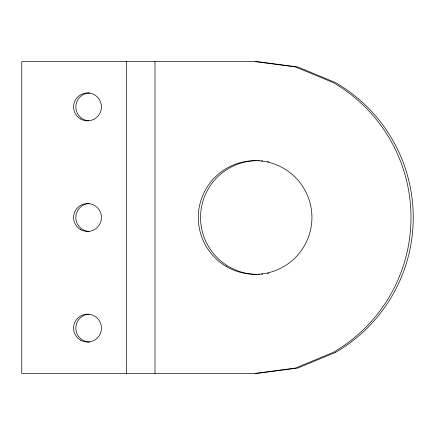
<?xml version="1.0" encoding="UTF-8"?>
<svg xmlns="http://www.w3.org/2000/svg" width="435" height="435" viewBox="0 0 435 435"><rect width="100%" height="100%" fill="white"/><g stroke="black" fill="none" stroke-linecap="round" stroke-linejoin="round"><path stroke-width="0.65" d="M255.111 373.382L295.457 368.07L333.052 352.497A155.882 155.882 0 0 0 333.052 82.503L295.457 66.93L255.111 61.618M154.99 61.618L154.99 373.382M126.574 61.618L126.574 373.382M88.555 120.794A13.942 13.942 0 0 1 75.837 106.298A13.942 13.942 0 0 1 89.768 92.959M89.164 231.431A13.942 13.942 0 0 1 75.826 217.5A13.942 13.942 0 0 1 89.164 203.569M268.803 273.164A56.827 56.827 0 0 1 267.471 273.419M262.762 274.066A56.827 56.827 0 0 1 261.408 274.18M259.385 274.289A56.827 56.827 0 0 1 258.037 274.322M256.699 274.322A56.827 56.827 0 0 1 200.546 217.5A56.827 56.827 0 0 1 256.699 160.678M258.037 160.678A56.827 56.827 0 0 1 259.385 160.711M261.408 160.819A56.827 56.827 0 0 1 262.762 160.934M267.471 161.581A56.827 56.827 0 0 1 268.803 161.836M89.768 342.04A13.942 13.942 0 0 1 75.837 328.702A13.942 13.942 0 0 1 88.555 314.206M335.309 352.497L297.714 368.07L257.368 373.382L21.75 373.382L21.75 61.618L257.368 61.618L297.714 66.93L335.309 82.503A155.882 155.882 0 0 1 335.309 352.497M80.54 229.571A13.942 13.942 0 0 0 101.453 217.5A13.942 13.942 0 0 0 80.54 205.429A13.942 13.942 0 0 0 80.54 229.571M80.54 340.17A13.942 13.942 0 0 0 101.453 328.099A13.942 13.942 0 0 0 80.54 316.022A13.942 13.942 0 0 0 80.54 340.17M80.54 118.978A13.942 13.942 0 0 0 101.453 106.901A13.942 13.942 0 0 0 80.54 94.83A13.942 13.942 0 0 0 80.54 118.978M226.7 266.709A56.827 56.827 0 0 0 311.938 217.5A56.827 56.827 0 0 0 226.7 168.291A56.827 56.827 0 0 0 226.7 266.709"/></g></svg>
